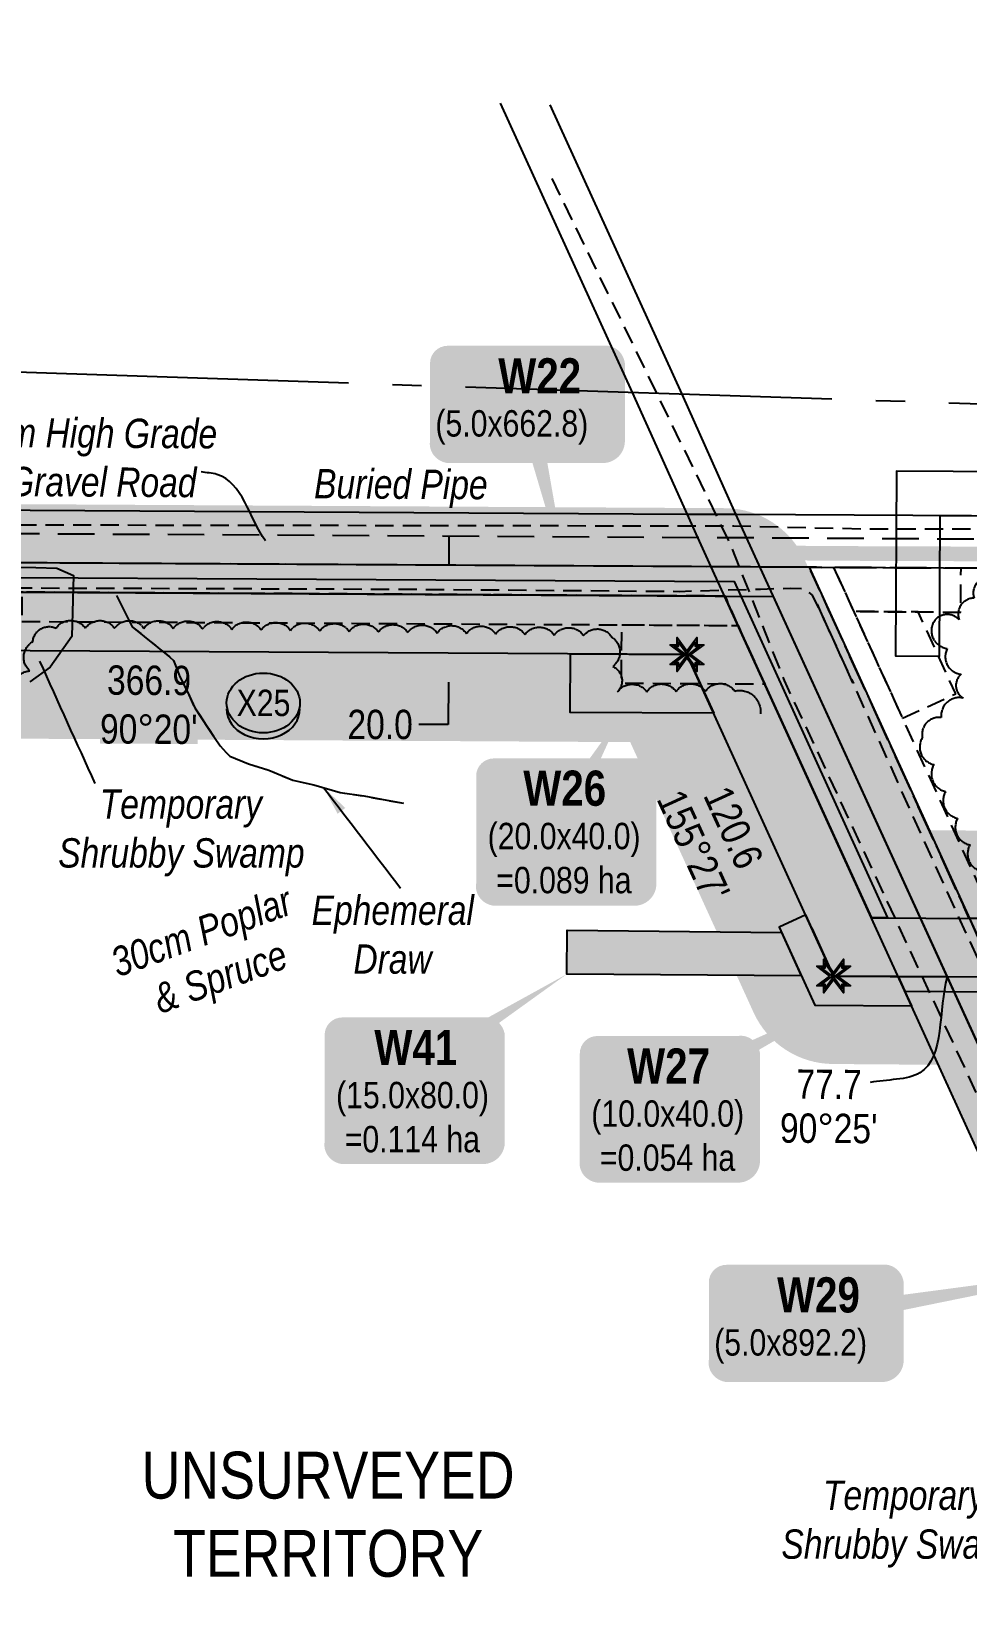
# Model space of a CAD drawing. Extents: x 347027 to 352250, y 6156875 to 6165050.
# Drawn here: x 349910 to 350229, y 6160417 to 6160957 of the extents above; entities that cross this region are included whole.
import ezdxf
from ezdxf.enums import TextEntityAlignment as Align

# ---------------------------------------------------------------- set-up
doc = ezdxf.new("R2010")
doc.units = 0
doc.header["$LTSCALE"] = 5
doc.header["$PDSIZE"] = 20
for name, pattern in [('0', [1, 1, 0]), ('foc-ACCESSROAD', [3.75, 2.5, -1.25]), ('foc-QUARTERLINE', [33, 25, -3, 2, -3]), ('foc-TOPO-ephemeral', [6.25, 3.125, -0.625, 0.625, -0.625, 0.625, -0.625]), ('HIDDEN2', [1.875, 1.25, -0.625]), ('UG_PIPE', [1.875, 1.25, -0.625])]:
    doc.linetypes.add(name, pattern=pattern)
doc.layers.get('Defpoints').update_dxf_attribs({"color": 9})
for name, color, linetype in [('AS-PIPE-UG', 44, 'UG_PIPE'), ('AS-PIPE-UG-T', 44, 'Continuous'), ('AS-ROADS', 254, 'Continuous'), ('C-RW', 13, 'Continuous'), ('F-AR', 190, 'foc-ACCESSROAD'), ('F-RW', 190, 'Continuous'), ('L-BD', 7, 'Continuous'), ('L-MON', 1, 'Continuous'), ('L-QSEC', 8, 'foc-QUARTERLINE'), ('L-UNS-T', 3, 'Continuous'), ('P-BUFFER-H 30m', 51, 'Continuous'), ('P-CROSSINGS', 250, 'Continuous'), ('P-PROPOSED', 10, 'Continuous'), ('P-PROPOSED-H', 21, 'Continuous'), ('P-TEMP-BLOCKS', 250, 'Continuous'), ('P-TEMP-H', 41, 'Continuous'), ('P-TEMP_WORKSPACE', 46, 'Continuous'), ('P-TXT', 4, 'Continuous'), ('P-WORKAREA', 113, 'Continuous'), ('P-WORKAREA-H', 111, 'Continuous'), ('T-BUSH', 110, '0'), ('T-BUSH-T', 110, 'Continuous'), ('T-DRAW', 143, 'foc-TOPO-ephemeral'), ('T-EXISTING TFA', 220, 'HIDDEN2'), ('T-WATER-T', 170, 'Continuous'), ('WETLAND', 143, 'Continuous'), ('WETLAND-T', 146, 'Continuous')]:
    doc.layers.add(name, color=color, linetype=linetype)
doc.layers.add('T-TEXT', color=48, linetype='Continuous', lineweight=18)
doc.styles.add('100L', font='ARIALN.TTF', dxfattribs={"height": 11})
doc.styles.add('80', font='ARIALN.TTF', dxfattribs={"height": 10})
doc.styles.add('80CG', font='ARIALN.TTF', dxfattribs={"height": 10})
doc.styles.add('80L', font='ARIALN.TTF', dxfattribs={"height": 10})
doc.styles.add('BOLD', font='ARIALNB.TTF')
doc.styles.add('Crossing', font='ARIALN.TTF', dxfattribs={"height": 10})
doc.styles.add('foc-LtypeFont', font='ARIALN.TTF', dxfattribs={"height": 7.35})
doc.linetypes.add('foc-TOPO-flowdirection-NOLINE', pattern='A,0,[">",foc-LtypeFont,S=0.3,R=0,X=0,Y=-0.945],-20,[">",foc-LtypeFont,S=0.3,R=0,X=0,Y=-0.945],0', length=20)
doc.dimstyles.new('Compass 5 000', dxfattribs={"dimscale": 5, "dimtxt": 9, "dimasz": 2, "dimexe": 0.2, "dimexo": 0.0625, "dimgap": 0.5, "dimtad": 0, "dimtih": 1, "dimtoh": 1, "dimzin": 0, "dimdsep": 46, "dimtxsty": '80CG', "dimcen": 0.1, "dimse1": 1, "dimse2": 1, "dimclrd": 256, "dimclrt": 256, "dimaunit": 1, "dimadec": 4, "dimazin": 0, "dimtfac": 0.06, "dimtofl": 0, "dimtmove": 0, "dimatfit": 1, "dimfxl": 0.2, "dimtolj": 1, "dimtzin": 0, "dimlwd": -1, "dimarcsym": 0})

# ---------------------------------------------------------------- blocks, each defined once
blk = doc.blocks.new('*U169')
h = blk.add_hatch(color=191)
edge = h.paths.add_edge_path()
edge.add_line((-24, -30.26), (24, -30.26))
edge.add_arc((24, -24.26), 6, 270, 360)
edge.add_line((30, -24.26), (30, 12.5))
edge.add_arc((24, 12.5), 6, 0, 90)
edge.add_line((24, 18.5), (-24, 18.5))
edge.add_arc((-24, 12.5), 6, 90, 180)
edge.add_line((-30, 12.5), (-30, -24.26))
edge.add_arc((-24, -24.26), 6, 180, 270)
at = {"flags": 128}
blk.add_lwpolyline([(19.08, 32.81, 0, 7.5, 0), (0, 0, 0, 0, 0)], format="xyseb", dxfattribs=at)
at = {"color": 250, "flags": 128}
blk.add_lwpolyline([(-24, -30.26, 3, 3, 0), (24, -30.26, 3, 3, 0.414214), (30, -24.26, 3, 3, 0), (30, 12.5, 3, 0, 0.414214), (24, 18.5, 0, 0, 0), (-24, 18.5, 0, 0, 0.414214), (-30, 12.5, 0, 0, 0), (-30, -24.26, 0, 3, 0.414214)], format="xyseb", close=True, dxfattribs=at)
at = {"color": 250}
for tag, p, height, style in [('TEMP_AREA_W1_001', (-9.21, 2.24), 12, 'BOLD'), ('ENTER_TEXT_001', (-30.66, -12.47), 9, '80')]:
    blk.add_attdef(tag, p, '', height=height, dxfattribs=dict(at, style=style))
blk = doc.blocks.new('*D191')
at = {"layer": 'Defpoints', "color": 0, "transparency": 16777216}
for p in [(350075.38, 6160765.06), (350052.6, 6160745.24), (350075.27, 6160745.11)]:
    blk.add_point(p, dxfattribs=at)
at = {"layer": 'P-TXT', "transparency": 16777216}
for p, q in [((350052.77, 6160775.19), (350052.82, 6160785.19)), ((350052.54, 6160735.24), (350052.46, 6160720.8)), ((350052.46, 6160720.8), (350042.46, 6160720.8))]:
    blk.add_line(p, q, dxfattribs=at)
for points in [[(350051.1, 6160775.2), (350054.43, 6160775.18), (350052.71, 6160765.19)], [(350050.87, 6160735.25), (350054.21, 6160735.23), (350052.6, 6160745.24)]]:
    blk.add_solid(points, dxfattribs=at)
at = {"layer": 'P-TXT', "transparency": 16777216, "insert": (350029.25, 6160720.8), "char_height": 10, "attachment_point": 5, "style": '80CG'}
blk.add_mtext('\\A1;20.0', dxfattribs=at)
blk = doc.blocks.new('*U204')
h = blk.add_hatch(color=111)
edge = h.paths.add_edge_path()
edge.add_line((-26.5, -20), (26.5, -20))
edge.add_arc((26.5, -14), 6, 270, 360)
edge.add_line((32.5, -14), (32.5, 12.5))
edge.add_arc((26.5, 12.5), 6, 0, 90)
edge.add_line((26.5, 18.5), (-26.5, 18.5))
edge.add_arc((-26.5, 12.5), 6, 90, 180)
edge.add_line((-32.5, 12.5), (-32.5, -14))
edge.add_arc((-26.5, -14), 6, 180, 270)
at = {"flags": 128}
blk.add_lwpolyline([(107.53, 18.07, 0, 7.5, 0), (0, 0, 0, 0, 0)], format="xyseb", dxfattribs=at)
at = {"color": 250, "flags": 128}
blk.add_lwpolyline([(-26.5, -20, 3, 3, 0), (26.5, -20, 3, 3, 0.414214), (32.5, -14, 3, 3, 0), (32.5, 12.5, 3, 0, 0.414214), (26.5, 18.5, 0, 0, 0), (-26.5, 18.5, 0, 0, 0.414214), (-32.5, 12.5, 0, 0, 0), (-32.5, -14, 0, 3, 0.414214)], format="xyseb", close=True, dxfattribs=at)
at = {"color": 250}
for tag, p, height, style in [('TEMP_AREA_W1_001', (-9.21, 2.24), 12, 'BOLD'), ('ENTER_TEXT_001', (-30.66, -12.47), 9, '80')]:
    blk.add_attdef(tag, p, '', height=height, dxfattribs=dict(at, style=style))
blk = doc.blocks.new('*U209')
h = blk.add_hatch(color=111)
edge = h.paths.add_edge_path()
edge.add_line((-26.5, -20), (26.5, -20))
edge.add_arc((26.5, -14), 6, 270, 360)
edge.add_line((32.5, -14), (32.5, 12.5))
edge.add_arc((26.5, 12.5), 6, 0, 90)
edge.add_line((26.5, 18.5), (-26.5, 18.5))
edge.add_arc((-26.5, 12.5), 6, 90, 180)
edge.add_line((-32.5, 12.5), (-32.5, -14))
edge.add_arc((-26.5, -14), 6, 180, 270)
at = {"color": 250, "flags": 128}
blk.add_lwpolyline([(-26.5, -20, 3, 3, 0), (26.5, -20, 3, 3, 0.414214), (32.5, -14, 3, 3, 0), (32.5, 12.5, 3, 0, 0.414214), (26.5, 18.5, 0, 0, 0), (-26.5, 18.5, 0, 0, 0.414214), (-32.5, 12.5, 0, 0, 0), (-32.5, -14, 0, 3, 0.414214)], format="xyseb", close=True, dxfattribs=at)
at = {"flags": 128}
blk.add_lwpolyline([(14.86, -63.39, 0, 7.5, 0), (0, 0, 0, 0, 0)], format="xyseb", dxfattribs=at)
at = {"color": 250}
for tag, p, height, style in [('TEMP_AREA_W1_001', (-9.21, 2.24), 12, 'BOLD'), ('ENTER_TEXT_001', (-30.66, -12.47), 9, '80')]:
    blk.add_attdef(tag, p, '', height=height, dxfattribs=dict(at, style=style))
blk = doc.blocks.new('*U208')
h = blk.add_hatch(color=191)
edge = h.paths.add_edge_path()
edge.add_line((-24, -30.03), (24, -30.03))
edge.add_arc((24, -24.03), 6, 270, 360)
edge.add_line((30, -24.03), (30, 12.5))
edge.add_arc((24, 12.5), 6, 0, 90)
edge.add_line((24, 18.5), (-24, 18.5))
edge.add_arc((-24, 12.5), 6, 90, 180)
edge.add_line((-30, 12.5), (-30, -24.03))
edge.add_arc((-24, -24.03), 6, 180, 270)
at = {"flags": 128}
blk.add_lwpolyline([(63.79, 32.76, 0, 7.5, 0), (0, 0, 0, 0, 0)], format="xyseb", dxfattribs=at)
at = {"color": 250, "flags": 128}
blk.add_lwpolyline([(-24, -30.03, 3, 3, 0), (24, -30.03, 3, 3, 0.414214), (30, -24.03, 3, 3, 0), (30, 12.5, 3, 0, 0.414214), (24, 18.5, 0, 0, 0), (-24, 18.5, 0, 0, 0.414214), (-30, 12.5, 0, 0, 0), (-30, -24.03, 0, 3, 0.414214)], format="xyseb", close=True, dxfattribs=at)
at = {"color": 250}
for tag, p, height, style in [('TEMP_AREA_W1_001', (-9.21, 2.24), 12, 'BOLD'), ('ENTER_TEXT_001', (-30.66, -12.47), 9, '80')]:
    blk.add_attdef(tag, p, '', height=height, dxfattribs=dict(at, style=style))
blk = doc.blocks.new('TEMP')
h = blk.add_hatch(color=255)
h.dxf.hatch_style = 1
h.paths.add_polyline_path([(-1.15, -0.67), (-0.67, -0.67), (-0.67, -1.15), (0, -0.25), (0.67, -1.15), (0.67, -0.67), (1.15, -0.67), (0.25, 0), (1.15, 0.67), (0.67, 0.67), (0.67, 1.15), (0, 0.25), (-0.67, 1.15), (-0.67, 0.67), (-1.15, 0.67), (-0.25, 0)])
h = blk.add_hatch(color=1)
h.dxf.hatch_style = 1
h.paths.add_polyline_path([(-0.06, 0), (0.57, -0.85), (0.57, -0.36), (0, 0.06), (-0.85, -0.57), (-0.36, -0.57), (0.06, 0), (-0.57, 0.85), (-0.57, 0.36), (0, -0.06), (0.85, 0.57), (0.36, 0.57)])
at = {"color": 1}
for p, q in [((-0.08, 0), (0.08, 0)), ((0, 0.08), (0, -0.08))]:
    blk.add_line(p, q, dxfattribs=at)
at = {"color": 255, "flags": 128}
blk.add_lwpolyline([(-0.25, 0), (-1.15, 0.67), (-0.67, 0.67), (-0.67, 1.15), (0, 0.25), (0.67, 1.15), (0.67, 0.67), (1.15, 0.67), (0.25, 0), (1.15, -0.67), (0.67, -0.67), (0.67, -1.15), (0, -0.25), (-0.67, -1.15), (-0.67, -0.67), (-1.15, -0.67)], close=True, dxfattribs=at)
at = {"color": 1, "flags": 128}
blk.add_lwpolyline([(-0.08, 0), (-0.85, 0.57), (-0.57, 0.57), (-0.57, 0.85), (0, 0.08), (0.57, 0.85), (0.57, 0.57), (0.85, 0.57), (0.08, 0), (0.85, -0.57), (0.57, -0.57), (0.57, -0.85), (0, -0.08), (-0.57, -0.85), (-0.57, -0.57), (-0.85, -0.57)], close=True, dxfattribs=at)
blk = doc.blocks.new('xing2')
h = blk.add_hatch(color=50)
h.dxf.hatch_style = 1
edge = h.paths.add_edge_path()
edge.add_ellipse((0, 0), major_axis=(-12.5, 0), ratio=0.816297, start_angle=0, end_angle=360)
h = blk.add_hatch(color=250)
h.dxf.hatch_style = 1
edge = h.paths.add_edge_path()
edge.add_ellipse((0, -2.05), major_axis=(-12.5, 0), ratio=0.816297, start_angle=0, end_angle=180)
edge.add_line((12.5, -2.05), (12.5, 0))
edge.add_ellipse((0, 0), major_axis=(-12.5, 0), ratio=0.816297, start_angle=0, end_angle=180, ccw=False)
edge.add_line((-12.5, 0), (-12.5, -2.05))
at = {"color": 250}
blk.add_ellipse((0, 0), major_axis=(-12.5, 0), ratio=0.816297, dxfattribs=at)
blk.add_ellipse((0, -2.05), major_axis=(-12.5, 0), ratio=0.816297, start_param=0, end_param=3.141593, dxfattribs=at)
at = {"color": 250, "style": 'Crossing'}
blk.add_attdef('CROSSING', text='', height=9, dxfattribs=at).set_placement((0.09, 0.02), align=Align.MIDDLE_CENTER)
at = {"color": 250, "style": 'Crossing', "flags": 1}
for tag, p in [('OWNER', (0.09, -12.49)), ('DESCRIPTION', (0.09, -25.77)), ('LOCATION', (0.09, -39.3)), ('DWG_REF', (0.09, -52.84))]:
    blk.add_attdef(tag, text='', height=9, dxfattribs=at).set_placement(p, align=Align.MIDDLE_CENTER)
blk = doc.blocks.new('*U245')
h = blk.add_hatch(color=191)
edge = h.paths.add_edge_path()
edge.add_line((-24, -30.03), (24, -30.03))
edge.add_arc((24, -24.03), 6, 270, 360)
edge.add_line((30, -24.03), (30, 12.5))
edge.add_arc((24, 12.5), 6, 0, 90)
edge.add_line((24, 18.5), (-24, 18.5))
edge.add_arc((-24, 12.5), 6, 90, 180)
edge.add_line((-30, 12.5), (-30, -24.03))
edge.add_arc((-24, -24.03), 6, 180, 270)
at = {"flags": 128}
blk.add_lwpolyline([(52.67, 33.29, 0, 7.5, 0), (0, 0, 0, 0, 0)], format="xyseb", dxfattribs=at)
at = {"color": 250, "flags": 128}
blk.add_lwpolyline([(-24, -30.03, 3, 3, 0), (24, -30.03, 3, 3, 0.414214), (30, -24.03, 3, 3, 0), (30, 12.5, 3, 0, 0.414214), (24, 18.5, 0, 0, 0), (-24, 18.5, 0, 0, 0.414214), (-30, 12.5, 0, 0, 0), (-30, -24.03, 0, 3, 0.414214)], format="xyseb", close=True, dxfattribs=at)
at = {"color": 250}
for tag, p, height, style in [('TEMP_AREA_W1_001', (-9.21, 2.24), 12, 'BOLD'), ('ENTER_TEXT_001', (-30.66, -12.47), 9, '80')]:
    blk.add_attdef(tag, p, '', height=height, dxfattribs=dict(at, style=style))

msp = doc.modelspace()

# ---------------------------------------------------------------- hatches: boundary and pattern name
at = {"layer": 'P-BUFFER-H 30m'}
h = msp.add_hatch(color=256, dxfattribs=at)
h.dxf.hatch_style = 1
edge = h.paths.add_edge_path()
edge.add_line((350561.679, 6159856.31), (350365.971, 6160285.611))
edge.add_line((350365.971, 6160285.611), (350220.064, 6160604.78))
edge.add_line((350220.064, 6160604.78), (350183.732, 6160605.048))
edge.add_arc((350183.953, 6160635.039), 29.992, 204.53263, 269.57728, ccw=False)
edge.add_line((350156.668, 6160622.586), (350114.564, 6160714.837))
edge.add_line((350114.564, 6160714.837), (349783.39, 6160716.713))
edge.add_arc((349766.947, 6160741.796), 29.992, 269.67404, 303.24652, ccw=False)
edge.add_line((349766.776, 6160711.805), (349618.728, 6160712.647))
edge.add_arc((349618.898, 6160742.639), 29.992, 216.84616, 269.67404, ccw=False)
edge.add_line((349594.897, 6160724.653), (349508.141, 6160840.428))
edge.add_line((349508.141, 6160840.428), (349357.079, 6160871.781))
edge.add_arc((349363.174, 6160901.148), 29.992, 207.25605, 258.27461, ccw=False)
edge.add_line((349336.512, 6160887.412), (348991.208, 6161557.689))
edge.add_arc((349017.87, 6161571.424), 29.992, 178.72983, 207.25605, ccw=False)
edge.add_line((348987.885, 6161572.089), (348997.625, 6162011.367))
edge.add_line((348997.625, 6162011.367), (348940.987, 6162170.886))
edge.add_arc((348969.25, 6162180.921), 29.992, 164.58089, 199.54752, ccw=False)
edge.add_line((348940.338, 6162188.895), (348956.07, 6162245.937))
edge.add_line((348956.07, 6162245.937), (348974.144, 6162772.889))
edge.add_arc((349004.119, 6162771.861), 29.992, 166.39178, 178.03557, ccw=False)
edge.add_line((348974.968, 6162778.918), (348986.248, 6162825.512))
edge.add_line((348986.248, 6162825.512), (348996.803, 6163215.55))
edge.add_arc((349026.784, 6163214.739), 29.992, 160.53883, 178.44987, ccw=False)
edge.add_line((348998.505, 6163224.731), (349019.062, 6163282.907))
edge.add_line((349019.062, 6163282.907), (349024.619, 6163391.279))
edge.add_line((349024.619, 6163391.279), (349029.381, 6163608.615))
edge.add_arc((349059.366, 6163607.958), 29.992, 178.04193, 178.74483, ccw=False)
edge.add_line((349029.392, 6163608.983), (349039.815, 6163913.859))
edge.add_line((349039.815, 6163913.859), (349023.271, 6163975.867))
edge.add_arc((349052.25, 6163983.598), 29.992, 178.00118, 194.93846, ccw=False)
edge.add_line((349022.276, 6163984.644), (349041.614, 6164538.74))
edge.add_arc((349071.588, 6164537.694), 29.992, 88.00118, 178.00118, ccw=False)
edge.add_line((349072.634, 6164567.668), (349092.616, 6164566.97))
edge.add_arc((349091.57, 6164536.996), 29.992, -1.99676, 88.00118, ccw=False)
edge.add_line((349121.544, 6164535.951), (349102.465, 6163988.719))
edge.add_line((349102.465, 6163988.719), (349118.972, 6163926.759))
edge.add_arc((349089.991, 6163919.038), 29.992, -1.95528, 14.91783, ccw=False)
edge.add_line((349119.966, 6163918.014), (349109.338, 6163606.697))
edge.add_line((349109.338, 6163606.697), (349104.563, 6163388.794))
edge.add_arc((349074.578, 6163389.451), 29.992, 357.06446, 358.74483, ccw=False)
edge.add_line((349104.531, 6163387.915), (349098.564, 6163271.561))
edge.add_arc((349068.612, 6163273.097), 29.992, 340.53887, 357.06446, ccw=False)
edge.add_line((349096.89, 6163263.105), (349076.539, 6163205.512))
edge.add_line((349076.539, 6163205.512), (349066.055, 6162818.071))
edge.add_arc((349036.074, 6162818.883), 29.992, 346.39619, 358.44987, ccw=False)
edge.add_line((349065.224, 6162811.828), (349053.905, 6162765.055))
edge.add_line((349053.905, 6162765.055), (349035.804, 6162237.302))
edge.add_arc((349005.829, 6162238.33), 29.992, 344.58089, 358.03557, ccw=False)
edge.add_line((349034.742, 6162230.356), (349021.628, 6162182.809))
edge.add_line((349021.628, 6162182.809), (349076.07, 6162029.474))
edge.add_arc((349047.807, 6162019.439), 29.992, -1.27017, 19.54752, ccw=False)
edge.add_line((349077.791, 6162018.775), (349068.13, 6161583.021))
edge.add_line((349068.13, 6161583.021), (349396.688, 6160945.244))
edge.add_line((349396.688, 6160945.244), (349542.899, 6160914.898))
edge.add_arc((349536.804, 6160885.531), 29.992, 36.84697, 78.27461, ccw=False)
edge.add_line((349560.805, 6160903.517), (349644.01, 6160792.484))
edge.add_line((349644.01, 6160792.484), (349731.34, 6160791.99))
edge.add_arc((349747.777, 6160766.903), 29.992, 89.67556, 123.23317, ccw=False)
edge.add_line((349747.947, 6160796.894), (350146.943, 6160794.635))
edge.add_arc((350146.773, 6160764.643), 29.992, 24.53468, 89.67556, ccw=False)
edge.add_line((350174.057, 6160777.097), (350216.192, 6160684.79))
edge.add_line((350216.192, 6160684.79), (350252.67, 6160684.52))
edge.add_arc((350252.448, 6160654.529), 29.992, 24.54495, 89.57728, ccw=False)
edge.add_line((350279.73, 6160666.988), (350438.731, 6160318.817))
edge.add_line((350438.731, 6160318.817), (350631.522, 6159895.841))
edge.add_line((350631.522, 6159895.841), (350638.648, 6159888.334))
edge.add_arc((350616.895, 6159867.686), 29.992, 24.5325, 43.50837, ccw=False)
edge.add_line((350644.18, 6159880.139), (350902.004, 6159315.244))
edge.add_line((350902.004, 6159315.244), (351126.157, 6158824.124))
edge.add_line((351126.157, 6158824.124), (351234.707, 6158605.614))
edge.add_arc((351207.847, 6158592.27), 29.992, 26.12968, 26.41697, ccw=False)
edge.add_line((351234.774, 6158605.479), (351316.752, 6158438.36))
edge.add_arc((351289.825, 6158425.151), 29.992, 18.81193, 26.12968, ccw=False)
edge.add_line((351318.215, 6158434.822), (351333.914, 6158388.739))
edge.add_arc((351305.524, 6158379.068), 29.992, -91.88401, 18.81193, ccw=False)
edge.add_line((351304.538, 6158349.092), (351283.175, 6158349.794))
edge.add_arc((351284.161, 6158379.77), 29.992, 198.81152, 268.11599, ccw=False)
edge.add_line((351255.771, 6158370.099), (351244.739, 6158402.484))
edge.add_line((351244.739, 6158402.484), (351188.214, 6158484.513))
edge.add_arc((351212.911, 6158501.531), 29.992, 204.53982, 214.57005, ccw=False)
edge.add_line((351185.628, 6158489.075), (351171.897, 6158519.148))
edge.add_arc((351199.18, 6158531.605), 29.992, 183.01043, 204.53982, ccw=False)
edge.add_line((351169.229, 6158530.03), (351167.605, 6158560.922))
edge.add_line((351167.605, 6158560.922), (351054.161, 6158789.274))
edge.add_arc((351081.021, 6158802.618), 29.992, 204.5325, 206.41791, ccw=False)
edge.add_line((351053.737, 6158790.165), (350829.242, 6159282.034))
edge.add_line((350829.242, 6159282.034), (350574.884, 6159839.335))
edge.add_line((350574.884, 6159839.335), (350567.748, 6159846.855))
edge.add_arc((350589.506, 6159867.498), 29.992, 201.9032, 223.4937, ccw=False)
at = {"layer": 'P-PROPOSED-H'}
h = msp.add_hatch(color=256, dxfattribs=at)
h.dxf.hatch_style = 1
h.paths.add_polyline_path([(349071.588, 6164537.694), (349091.57, 6164536.996), (349072.336, 6163985.307), (349089.991, 6163919.038), (349079.357, 6163607.538), (349074.578, 6163389.451), (349068.612, 6163273.097), (349046.686, 6163211.048), (349036.074, 6162818.883), (349024.036, 6162769.138), (349005.829, 6162238.33), (348990.204, 6162181.676), (349047.807, 6162019.439), (349037.976, 6161576.064), (349376.58, 6160918.786), (349536.804, 6160885.531), (349628.943, 6160762.577), (349747.609, 6160761.905), (349747.777, 6160766.903), (350146.773, 6160764.643), (350196.848, 6160654.939), (350252.448, 6160654.529), (350411.449, 6160306.358), (350606.313, 6159878.834), (350616.895, 6159867.686), (350874.72, 6159302.791), (351099.077, 6158811.223), (351207.847, 6158592.27), (351289.825, 6158425.151), (351305.524, 6158379.068), (351284.161, 6158379.77), (351271.791, 6158416.084), (351212.911, 6158501.531), (351199.18, 6158531.605), (351197.229, 6158568.702), (351081.021, 6158802.618), (350856.526, 6159294.487), (350600.089, 6159856.344), (350589.506, 6159867.498), (350393.255, 6160298.066), (350239.396, 6160634.63), (350183.953, 6160635.039), (350133.893, 6160744.72), (349767.107, 6160746.798), (349766.947, 6160741.796), (349618.898, 6160742.639), (349525.341, 6160867.49), (349363.174, 6160901.148), (349017.87, 6161571.424), (349027.731, 6162016.21), (348969.25, 6162180.921), (348985.923, 6162241.373), (349004.119, 6162771.861), (349016.143, 6162821.534), (349026.784, 6163214.739), (349048.792, 6163277.021), (349054.595, 6163390.182), (349059.366, 6163607.958), (349069.942, 6163917.287), (349052.25, 6163983.598), (349071.588, 6164537.694), (349091.57, 6164536.996)])
at = {"layer": 'P-TEMP-H'}
h = msp.add_hatch(color=256, dxfattribs=at)
h.dxf.hatch_style = 1
h.paths.add_polyline_path([(350155.898, 6160744.652), (349911.93, 6160746.033), (349911.93, 6160746.011), (350133.893, 6160744.72)])
h = msp.add_hatch(color=256, dxfattribs=at)
h.dxf.hatch_style = 1
h.paths.add_polyline_path([(350094.206, 6160744.947), (350133.893, 6160744.72), (350143.043, 6160724.675), (350094.092, 6160724.952)])
h = msp.add_hatch(color=256, dxfattribs=at)
h.dxf.hatch_style = 1
h.paths.add_polyline_path([(350206.006, 6160634.876), (350183.953, 6160635.039), (350174.43, 6160655.903), (350165.335, 6160651.752), (350177.505, 6160625.089), (350210.585, 6160624.845)])
h = msp.add_hatch(color=256, dxfattribs=at)
h.dxf.hatch_style = 1
h.paths.add_polyline_path([(350172.926, 6160635.12), (350092.949, 6160635.711), (350093.06, 6160650.706), (350166.177, 6160649.908)])
at = {"layer": 'P-WORKAREA-H'}
h = msp.add_hatch(color=256, dxfattribs=at)
h.dxf.hatch_style = 1
h.paths.add_polyline_path([(349623.93, 6160777.602), (349631.454, 6160767.561), (349742.777, 6160766.931), (349742.945, 6160771.929), (350149.995, 6160769.624), (350202.362, 6160654.899), (350196.848, 6160654.939), (350146.773, 6160764.643), (349747.777, 6160766.903), (349747.609, 6160761.905), (349628.943, 6160762.577), (349617.657, 6160777.637)])
h = msp.add_hatch(color=256, dxfattribs=at)
h.dxf.hatch_style = 1
h.paths.add_polyline_path([(350208.296, 6160629.861), (350236.182, 6160629.631), (350585.305, 6159864.663), (350590.851, 6159858.818), (350591.826, 6159858.767), (350600.089, 6159856.344), (350589.506, 6159867.498), (350239.396, 6160634.63), (350206.006, 6160634.876)])

# ---------------------------------------------------------------- linework, layer by layer
at = {"layer": 'AS-PIPE-UG', "flags": 128}
for points in [[(350606.233, 6159822.139), (350581.856, 6159876.103), (350566.294, 6159911.063), (350525.485, 6160000.319), (350489.242, 6160081.675), (350451.621, 6160162.819), (350393.162, 6160290.907), (350342.291, 6160403.923), (350307.912, 6160478.514), (350271.854, 6160556.687), (350225.734, 6160657.228), (350183.694, 6160750.235), (350178.989, 6160760.653), (350176.652, 6160765.131), (350174.165, 6160767.084), (350169.149, 6160767.253), (350159.026, 6160766.921), (350131.252, 6160766.156), (350038.434, 6160766.884), (349962.199, 6160767.153), (349911.572, 6160767.319), (349821.111, 6160768.301), (349768.205, 6160768.17), (349704.173, 6160766.324), (349645.277, 6160766.557), (349615.536, 6160766.894), (349602.678, 6160766.995), (349595.354, 6160767.123), (349591.057, 6160767.235), (349585.535, 6160768.048), (349582.122, 6160772.777), (349574.905, 6160783.175), (349560.098, 6160802.908), (349541.923, 6160826.232), (349527.078, 6160845.883), (349522.007, 6160852.699), (349517.984, 6160857.478), (349509.628, 6160859.383), (349501.753, 6160861.328), (349458.035, 6160870.269), (349397.689, 6160882.358), (349372.382, 6160887.911), (349363.03, 6160889.734), (349359.052, 6160890.461), (349355.841, 6160893.738), (349350.972, 6160902.952), (349326.169, 6160951.045), (349297.167, 6161008.625), (349263.323, 6161077.612), (349237.273, 6161132.678), (349206.647, 6161191.52), (349124.944, 6161351.368), (349033.772, 6161527.891), (349019.97, 6161555.459), (349012.16, 6161570.787), (349010.934, 6161579.501), (349012.873, 6161640.399), (349016.169, 6161754.347), (349018.203, 6161852.355), (349019.66, 6161927.098), (349021.134, 6162005.991), (349020.773, 6162015.835), (349016.857, 6162029.396), (348976.215, 6162143.455), (348970.748, 6162158.469), (348968.334, 6162166.274), (348964.911, 6162175.797), (348964.201, 6162182.671), (348966.936, 6162196.511), (348979.042, 6162236.427), (348979.873, 6162248.389), (348980.402, 6162266.585), (348981.091, 6162296.204), (348982.412, 6162332.921), (348996.658, 6162748.658), (348994.563, 6162773.577), (348996.214, 6162780.969), (348998.701, 6162789.867), (349000.157, 6162796.317), (349009.301, 6162832.048), (349010.858, 6162838.707), (349012.97, 6162849.73), (349016.052, 6162901.998), (349018.784, 6163063.771), (349022.035, 6163145.951), (349025.679, 6163219.387), (349026.925, 6163230.185), (349029.068, 6163235.561), (349033.709, 6163247.646), (349038.683, 6163261.26), (349043.091, 6163274.224), (349044.189, 6163284.381), (349045.101, 6163310.608), (349048.614, 6163392.995), (349052.321, 6163534.578), (349055.417, 6163647.465), (349059.034, 6163750.988), (349061.617, 6163816.331), (349060.481, 6163826.642), (349058.231, 6163843.244), (349056.507, 6163864.63), (349059.206, 6163928.427), (349055.245, 6163953.174), (349047.717, 6163973.031), (349047.366, 6163984.451), (349047.801, 6164003.503), (349048.981, 6164029.197), (349049.861, 6164060.916), (349053.619, 6164118.51), (349056.581, 6164219.829), (349059.451, 6164307.086), (349063.279, 6164397.644), (349064.376, 6164460.371), (349063.394, 6164486.11)], [(350087.781, 6160907.06), (350148.632, 6160782.437), (350167.089, 6160735.805), (350259.372, 6160537.734), (350318.794, 6160404.908), (350371.062, 6160289.011), (350432.423, 6160152.889), (350498.822, 6160011.45), (350561.886, 6159869.689), (350588.768, 6159811.79), (351156.225, 6158586.57), (351162.181, 6158572.518)], [(349765.134, 6160791.651), (349770.615, 6160791.38), (349839.085, 6160789.061), (350149.882, 6160788.589), (350194.713, 6160787.607), (350312.736, 6160787.494)], [(350178.387, 6160761.85), (350181.477, 6160754.751), (350186.109, 6160744.815), (350190.685, 6160734.884)]]:
    msp.add_lwpolyline(points, dxfattribs=at)
at = {"layer": 'AS-ROADS', "const_width": 4.999, "flags": 128}
msp.add_lwpolyline([(349737.514, 6160782.763), (349838.449, 6160781.356), (349962.933, 6160780.628), (350193.908, 6160779.168), (350397.305, 6160778.459)], dxfattribs=at)
at = {"layer": 'C-RW', "flags": 128}
for points in [[(349017.272, 6163232.832), (349006.825, 6162846.78), (348989.183, 6162773.904), (348970.996, 6162243.655), (348953.538, 6162180.355), (349012.678, 6162013.788), (349002.792, 6161567.945), (349353.12, 6160887.919), (349516.744, 6160853.958), (349585.092, 6160762.825), (349747.609, 6160761.905), (349747.777, 6160766.903), (350163.319, 6160764.55), (350379.614, 6160291.836), (350576.901, 6159858.996)], [(350589.506, 6159867.498), (350393.255, 6160298.066), (350175.686, 6160774.477), (349592.622, 6160777.779), (349525.341, 6160867.49), (349363.174, 6160901.148), (349017.87, 6161571.424), (349027.731, 6162016.21), (348969.25, 6162180.921), (348985.923, 6162241.373), (349004.119, 6162771.861), (349016.143, 6162821.534), (349026.784, 6163214.739)]]:
    msp.add_lwpolyline(points, dxfattribs=at)
at = {"layer": 'F-AR', "flags": 128}
for points in [[(350703.831, 6160781.475), (350731.828, 6160648.166), (350736.05, 6160628.059), (350737.725, 6160620.084), (350800.879, 6160618.355), (350812.171, 6160618.045), (350820.775, 6160617.81), (350832.905, 6160617.478), (350836.16, 6160617.389), (350827.844, 6160613.494), (350817.148, 6160608.462), (350816.032, 6160607.938), (350781.749, 6160608.877), (350729.563, 6160610.306), (350697.761, 6160761.738), (350685.709, 6160771.579), (350542.745, 6160772.392), (350512.567, 6160772.563), (350159.16, 6160774.57), (350142.502, 6160774.665), (349778.184, 6160776.728), (349748.113, 6160776.898), (349744.162, 6160776.921), (349744.498, 6160786.917), (349748.449, 6160786.894), (349778.509, 6160786.723), (350137.928, 6160784.688), (350142.56, 6160784.662), (350154.581, 6160784.594), (350159.217, 6160784.568), (350512.906, 6160782.558), (350543.084, 6160782.387), (350703.831, 6160781.475)], [(350350.772, 6160653.804), (350230.256, 6160654.693), (350175.686, 6160774.477), (350269.042, 6160773.995), (350305.776, 6160752.465)]]:
    msp.add_lwpolyline(points, close=True, dxfattribs=at)
at = {"layer": 'F-RW', "flags": 128}
for points in [[(350566.53, 6159845.046), (350142.198, 6160774.667), (350137.623, 6160784.688), (350115.357, 6160834.134), (350070.343, 6160932.763)], [(350087.144, 6160932.207), (350132.201, 6160833.577), (350150.48, 6160792.646), (350488.18, 6160053.646), (350583.414, 6159844.18)], [(349778.768, 6160794.716), (350134.3, 6160792.636), (350150.951, 6160792.539), (350431.258, 6160791.025), (350513.177, 6160790.561), (350543.356, 6160790.39), (350710.355, 6160789.443)], [(350729.563, 6160610.306), (350697.761, 6160761.738), (350695.706, 6160771.522), (350685.709, 6160771.579), (350542.745, 6160772.392), (350512.567, 6160772.563), (350159.16, 6160774.57), (350142.502, 6160774.665), (349778.184, 6160776.728)]]:
    msp.add_lwpolyline(points, dxfattribs=at)
at = {"layer": 'F-RW', "lineweight": -3, "flags": 128}
msp.add_lwpolyline([(350924.696, 6160907.159), (350791.139, 6160811.353), (350709.241, 6160804.331), (350205.392, 6160807.247), (350205.027, 6160744.257), (350220.023, 6160744.17), (350220.301, 6160792.165), (350710.355, 6160789.443), (350796.529, 6160796.764), (350949.267, 6160906.33)], dxfattribs=at)
at = {"layer": 'L-QSEC'}
msp.add_line((348904.034, 6160874.23), (350514.213, 6160820.957), dxfattribs=at)
at = {"layer": 'P-PROPOSED', "flags": 128}
for points in [[(350589.506, 6159867.498), (350393.255, 6160298.066), (350239.396, 6160634.63), (350183.953, 6160635.039), (350133.893, 6160744.72), (349767.107, 6160746.798), (349766.947, 6160741.796), (349618.898, 6160742.639), (349525.341, 6160867.49), (349363.174, 6160901.148), (349017.87, 6161571.424), (349027.731, 6162016.21), (348969.25, 6162180.921), (348985.923, 6162241.373), (349004.119, 6162771.861), (349016.143, 6162821.534), (349026.784, 6163214.739)], [(349046.686, 6163211.048), (349036.074, 6162818.883), (349024.036, 6162769.138), (349005.829, 6162238.33), (348990.204, 6162181.676), (349047.807, 6162019.439), (349037.976, 6161576.064), (349376.58, 6160918.786), (349536.804, 6160885.531), (349628.943, 6160762.577), (349747.609, 6160761.905), (349747.777, 6160766.903), (350146.773, 6160764.643), (350196.848, 6160654.939), (350252.448, 6160654.529), (350411.449, 6160306.358), (350606.313, 6159878.834)]]:
    msp.add_lwpolyline(points, dxfattribs=at)
at = {"layer": 'P-TEMP-H', "flags": 128}
msp.add_lwpolyline([(350176.506, 6160651.355), (350183.953, 6160635.039), (350222.632, 6160634.754)], dxfattribs=at)
at = {"layer": 'P-TEMP_WORKSPACE', "flags": 128}
for points in [[(350094.206, 6160744.947), (350133.893, 6160744.72), (350143.043, 6160724.675), (350094.092, 6160724.952)], [(350172.926, 6160635.12), (350092.949, 6160635.711), (350093.06, 6160650.706), (350166.177, 6160649.908)]]:
    msp.add_lwpolyline(points, close=True, dxfattribs=at)
msp.add_lwpolyline([(350206.006, 6160634.876), (350183.953, 6160635.039), (350174.43, 6160655.903), (350165.335, 6160651.752), (350177.505, 6160625.089), (350210.585, 6160624.845), (350206.006, 6160634.876)], dxfattribs=at)
at = {"layer": 'P-WORKAREA', "flags": 128}
for points in [[(349623.93, 6160777.602), (349631.454, 6160767.561), (349742.777, 6160766.931), (349742.945, 6160771.929), (350149.995, 6160769.624), (350202.362, 6160654.899), (350196.848, 6160654.939), (350146.773, 6160764.643), (349747.777, 6160766.903), (349747.609, 6160761.905), (349628.943, 6160762.577), (349617.657, 6160777.637)], [(350208.296, 6160629.861), (350236.182, 6160629.631), (350585.305, 6159864.663), (350590.851, 6159858.818), (350591.826, 6159858.767), (350600.089, 6159856.344), (350589.506, 6159867.498), (350239.396, 6160634.63), (350206.006, 6160634.876)]]:
    msp.add_lwpolyline(points, close=True, dxfattribs=at)
at = {"layer": 'T-BUSH', "flags": 128}
for points in [[(350257.157, 6160772.292, 0.5205671), (350247.175, 6160771.677, 0.5205671), (350237.194, 6160771.062, 0.5205671), (350231.852, 6160763.948, 0.5205671), (350226.769, 6160756.541, 0.5205671), (350217.978, 6160755.587, 0.5205671), (350222.705, 6160746.774, 0.5205671), (350227.432, 6160737.962, 0.5205671), (350228.166, 6160729.858, 0.5205671), (350220.696, 6160723.21, 0.5205671), (350214.241, 6160716.337, 0.5205671), (350218.205, 6160707.156, 0.5205671), (350222.17, 6160697.975, 0.5205671), (350226.271, 6160688.856, 0.5205671), (350230.49, 6160679.79, 0.5205671), (350234.709, 6160670.723, 0.5205671), (350238.928, 6160661.657, 0.5205671), (350243.147, 6160652.591, 0.5205671), (350247.366, 6160643.524, 0.5205671), (350251.585, 6160634.458, 0.5205671), (350255.805, 6160625.391, 0.5205671), (350260.024, 6160616.325, 0.5205671), (350264.243, 6160607.259, 0.5205671), (350268.462, 6160598.192, 0.5205671), (350272.681, 6160589.126, 0.5205671), (350276.9, 6160580.059, 0.5205671), (350281.119, 6160570.993, 0.5205671), (350289.273, 6160572.098, 0.5205671), (350298.495, 6160575.966, 0.5205671), (350304.553, 6160570.655, 0.5205671), (350309.432, 6160561.926, 0.5205671), (350314.312, 6160553.198, 0.5205671), (350319.192, 6160544.469, 0.5205671), (350324.071, 6160535.74, 0.5205671), (350328.951, 6160527.012, 0.5205671), (350329.798, 6160519.289, 0.5205671), (350321.391, 6160513.874, 0.5205671), (350312.984, 6160508.459, 0.5205671), (350311.44, 6160501.002, 0.5205671), (350315.518, 6160491.871, 0.5205671), (350319.597, 6160482.74, 0.5205671), (350323.675, 6160473.61, 0.5205671), (350327.947, 6160464.569, 0.5205671), (350332.261, 6160455.547, 0.5205671), (350336.576, 6160446.526, 0.5205671), (350340.89, 6160437.504, 0.5205671), (350345.204, 6160428.483, 0.5205671), (350349.518, 6160419.461, 0.5205671), (350353.833, 6160410.44, 0.5205671), (350358.085, 6160401.39, 0.5205671), (350362.032, 6160392.202, 0.5205671), (350365.978, 6160383.014, 0.5205671), (350369.925, 6160373.825, 0.5205671), (350373.871, 6160364.637, 0.5205671), (350377.818, 6160355.449, 0.5205671), (350381.764, 6160346.261, 0.5205671), (350385.865, 6160337.141, 0.5205671), (350390.056, 6160328.062, 0.5205671), (350394.248, 6160318.983, 0.5205671), (350398.439, 6160309.903, 0.5205671), (350402.631, 6160300.824, 0.5205671), (350406.822, 6160291.745, 0.5205671), (350411.013, 6160282.666, 0.5205671), (350415.205, 6160273.586, 0.5205671), (350419.396, 6160264.507, 0.5205671), (350423.682, 6160255.473, 0.5205671), (350427.999, 6160246.452, 0.5205671), (350432.315, 6160237.432, 0.5205671), (350436.632, 6160228.411, 0.5205671), (350440.949, 6160219.391, 0.5205671), (350445.265, 6160210.371, 0.5205671), (350449.582, 6160201.35, 0.5205671), (350453.899, 6160192.33, 0.5205671), (350458.215, 6160183.31, 0.5205671), (350462.532, 6160174.289, 0.5205671), (350466.848, 6160165.269, 0.5205671), (350471.165, 6160156.249, 0.5205671), (350475.828, 6160147.984, 0.5205671), (350485.48, 6160150.601, 0.5205671), (350494.749, 6160152.242, 0.5205671), (350500.048, 6160143.761, 0.5205671), (350505.347, 6160135.28, 0.5205671), (350510.646, 6160126.8, 0.5205671), (350515.945, 6160118.319, 0.5205671), (350520.91, 6160109.725, 0.5205671), (350521.901, 6160099.774, 0.5205671), (350522.406, 6160089.91, 0.5205671), (350518.022, 6160080.922, 0.5205671), (350519.137, 6160071.819, 0.5205671), (350523.141, 6160062.656, 0.5205671), (350527.145, 6160053.492, 0.5205671), (350531.149, 6160044.329, 0.5205671), (350535.154, 6160035.166, 0.5205671), (350539.158, 6160026.003, 0.5205671), (350541.389, 6160017.099, 0.5205671), (350538.176, 6160008.934, 0.5205671), (350541.846, 6159999.632, 0.5205671), (350545.517, 6159990.33, 0.5205671), (350549.187, 6159981.028, 0.5205671), (350552.857, 6159971.726, 0.5205671), (350556.893, 6159962.58, 0.5205671), (350561.09, 6159953.504, 0.5205671), (350565.287, 6159944.427, 0.5205671), (350569.484, 6159935.351, 0.5205671), (350573.682, 6159926.274, 0.5205671), (350577.879, 6159917.198, 0.5205671), (350582.076, 6159908.121, 0.5205671), (350586.273, 6159899.044, 0.5205671), (350590.47, 6159889.968, 0.5205671), (350596.551, 6159885.504, 0.5205671), (350605.901, 6159889.05, 0.5205671), (350613.563, 6159887.587, 0.5205671), (350618.86, 6159879.105, 0.5205671), (350624.157, 6159870.624, 0.5205671), (350629.454, 6159862.142, 0.5205671), (350634.751, 6159853.66, 0.5205671), (350642.591, 6159848.44, 0.5205671), (350652.109, 6159845.374, 0.5205671), (350662.058, 6159844.449, 0.5205671), (350672.022, 6159843.601, 0.5205671), (350681.986, 6159842.753, 0.5205671), (350691.95, 6159841.906, 0.5205671), (350698.041, 6159841.387, 0.5205671)], [(349740.559, 6160629.775, -0.5205671), (349741.149, 6160639.758, -0.5205671), (349741.739, 6160649.74, -0.5205671), (349742.329, 6160659.723, -0.5205671), (349742.919, 6160669.705, -0.5205671), (349743.51, 6160679.688, -0.5205671), (349744.1, 6160689.67, -0.5205671), (349744.69, 6160699.653, -0.5205671), (349744.925, 6160709.65, -0.5205671), (349745.123, 6160719.648, -0.5205671), (349745.322, 6160729.646, -0.5205671), (349750.703, 6160734.323, -0.5205671), (349760.702, 6160734.259, -0.5205671), (349770.702, 6160734.195, -0.5205671), (349780.702, 6160734.131, -0.5205671), (349790.16, 6160734.609, -0.5205671), (349790.107, 6160744.609, -0.5205671), (349795.775, 6160749.223, -0.5205671), (349805.76, 6160749.772, -0.5205671), (349815.745, 6160750.322, -0.5205671), (349825.694, 6160750.693, -0.5205671), (349834.707, 6160746.36, -0.5205671), (349842.522, 6160740.142, -0.5205671), (349850.157, 6160733.685, -0.5205671), (349859.003, 6160729.717, -0.5205671), (349868.697, 6160727.358, -0.5205671), (349877.908, 6160723.465, -0.5205671), (349887.003, 6160722.802, -0.5205671), (349895.911, 6160727.347, -0.5205671), (349904.818, 6160731.892, -0.5205671), (349909.779, 6160739.121, -0.5205671), (349910.732, 6160749.076, -0.5205671), (349918.667, 6160753.744, -0.5205671), (349928.667, 6160753.711, -0.5205671), (349938.667, 6160753.679, -0.5205671), (349948.667, 6160753.646, -0.5205671), (349958.666, 6160753.613, -0.5205671), (349968.665, 6160753.451, -0.5205671), (349978.664, 6160753.276, -0.5205671), (349988.662, 6160753.101, -0.5205671), (349998.66, 6160752.927, -0.5205671), (350008.659, 6160752.752, -0.5205671), (350018.657, 6160752.577, -0.5205671), (350028.656, 6160752.402, -0.5205671), (350038.654, 6160752.227, -0.5205671), (350048.653, 6160752.052, -0.5205671), (350058.651, 6160751.877, -0.5205671), (350068.65, 6160751.702, -0.5205671), (350078.648, 6160751.527, -0.5205671), (350088.647, 6160751.352, -0.5205671), (350098.645, 6160751.177, -0.5205671), (350108.295, 6160750.648, -0.5205671), (350108.632, 6160740.653, -0.5205671), (350110.202, 6160731.944, -0.5205671), (350120.202, 6160732.023, -0.5205671), (350130.201, 6160732.102, -0.5205671), (350140.201, 6160732.181, -0.5205671), (350150.201, 6160732.26, -0.5205671), (350158.977, 6160724.522, -0.5205671)]]:
    msp.add_lwpolyline(points, format="xyb", dxfattribs=at)
at = {"layer": 'T-DRAW', "flags": 128}
msp.add_lwpolyline([(349939.343, 6160764.819), (349944.668, 6160754.218), (349957.515, 6160743.833), (349958.696, 6160742.649), (349959.851, 6160739.886), (349960.935, 6160737.121), (349963.671, 6160731.75), (349965.973, 6160726.511), (349970.617, 6160719.618), (349974.663, 6160713.569), (349976.735, 6160711.334), (349977.919, 6160710.077), (349984.377, 6160707.396), (349991.321, 6160705.301), (349999.452, 6160701.808), (350006.666, 6160700.295), (350015.632, 6160697.685), (350023.697, 6160696.484), (350031.483, 6160694.988), (350037.248, 6160694.007)], dxfattribs=at)
at = {"layer": 'T-DRAW', "linetype": 'foc-TOPO-flowdirection-NOLINE', "flags": 128}
msp.add_lwpolyline([(349939.343, 6160764.819), (349944.668, 6160754.218), (349957.515, 6160743.833), (349958.696, 6160742.649), (349959.851, 6160739.886), (349960.935, 6160737.121), (349963.671, 6160731.75), (349965.973, 6160726.511), (349970.617, 6160719.618), (349974.663, 6160713.569), (349976.735, 6160711.334), (349977.919, 6160710.077), (349984.377, 6160707.396), (349991.321, 6160705.301), (349999.452, 6160701.808), (350006.666, 6160700.295), (350015.632, 6160697.685), (350023.697, 6160696.484), (350031.483, 6160694.988), (350037.248, 6160694.007)], dxfattribs=at)
at = {"layer": 'T-EXISTING TFA', "flags": 128}
for points in [[(350279.825, 6160564.297), (350273.004, 6160561.182), (350175.686, 6160774.477), (350183.949, 6160774.429)], [(350183.949, 6160774.429), (350190.816, 6160759.394), (350227.329, 6160759.186), (350227.415, 6160774.182)], [(349906.98, 6160756.004), (350151.35, 6160754.617), (350147.077, 6160764.642), (349907.037, 6160766.001)], [(350207.428, 6160723.017), (350225.616, 6160731.323), (350212.854, 6160759.268), (350190.816, 6160759.394)], [(350111.662, 6160754.844), (350151.35, 6160754.617), (350160.499, 6160734.573), (350111.549, 6160734.85)]]:
    msp.add_lwpolyline(points, close=True, dxfattribs=at)
at = {"layer": 'WETLAND'}
msp.add_lwpolyline([(349822.456, 6160775.359), (349911.823, 6160774.351), (349918.999, 6160774.127), (349918.999, 6160774.127), (349924.68, 6160771.674), (349924.062, 6160750.828), (349916.71, 6160740.362), (349909.72, 6160735.357)], dxfattribs=at)

# ---------------------------------------------------------------- block references
at = {"layer": 'L-MON', "xscale": 4.99868825, "yscale": 4.99868825, "zscale": 4.99868825}
for p in [(350133.893, 6160744.72), (350183.953, 6160635.039)]:
    msp.add_blockref('TEMP', p, dxfattribs=at)
at = {"layer": 'P-CROSSINGS', "xscale": 0.9994927142757499, "yscale": 0.9994927142757499, "zscale": 0.9994927142757499}
msp.add_blockref('xing2', (349989.377, 6160728.207), dxfattribs=at).add_auto_attribs({'CROSSING': 'X25'})
at = {"layer": 'P-TEMP-BLOCKS', "xscale": 0.99973765, "yscale": 0.99973765, "zscale": 0.99973765}
for name, p, values in [('*U209', (350078.754, 6160831.528), {'TEMP_AREA_W1_001': 'W22', 'ENTER_TEXT_001': '(5.0x662.8)'}), ('*U204', (350173.876, 6160518.057), {'TEMP_AREA_W1_001': 'W29', 'ENTER_TEXT_001': '(5.0x892.2)'})]:
    msp.add_blockref(name, p, dxfattribs=at).add_auto_attribs(values)
at = {"layer": 'P-TEMP-BLOCKS'}
ref = msp.add_blockref('*U169', (350091.999, 6160690.781), dxfattribs=dict(at, xscale=0.999755, yscale=0.999755, zscale=0.999755))
ref.add_attrib('TEMP_AREA_W1_001', 'W26', (350078.091, 6160693.127), dxfattribs={"layer": '0', "color": 250, "height": 11.9971, "style": 'BOLD'})
ref.add_attrib('ENTER_TEXT_001', '(20.0x40.0)', (350065.93, 6160678.314), dxfattribs={"layer": '0', "color": 250, "height": 8.9978, "style": '80'})
ref.add_attrib('ENTER_TEXT_002', '=0.089 ha', (350068.869, 6160663.281), dxfattribs={"layer": '0', "color": 250, "height": 8.9978, "style": '80'})
ref = msp.add_blockref('*U245', (350040.293, 6160602.43), dxfattribs=dict(at, xscale=0.999755, yscale=0.999755, zscale=0.999755))
ref.add_attrib('TEMP_AREA_W1_001', 'W41', (350027.261, 6160604.674), dxfattribs={"layer": '0', "color": 250, "height": 11.9971, "style": 'BOLD'})
ref.add_attrib('ENTER_TEXT_001', '(15.0x80.0)', (350014.223, 6160589.963), dxfattribs={"layer": '0', "color": 250, "height": 8.9978, "style": '80'})
ref.add_attrib('ENTER_TEXT_002', '=0.114 ha', (350017.163, 6160574.93), dxfattribs={"layer": '0', "color": 250, "height": 8.9978, "style": '80'})
ref = msp.add_blockref('*U208', (350127.355, 6160596.114), dxfattribs=dict(at, xscale=0.999755, yscale=0.999755, zscale=0.999755))
ref.add_attrib('TEMP_AREA_W1_001', 'W27', (350113.512, 6160598.357), dxfattribs={"layer": '0', "color": 250, "height": 11.9971, "style": 'BOLD'})
ref.add_attrib('ENTER_TEXT_001', '(10.0x40.0)', (350101.285, 6160583.647), dxfattribs={"layer": '0', "color": 250, "height": 8.9978, "style": '80'})
ref.add_attrib('ENTER_TEXT_002', '=0.054 ha', (350104.225, 6160568.613), dxfattribs={"layer": '0', "color": 250, "height": 8.9978, "style": '80'})

# ---------------------------------------------------------------- texts
at = {"layer": 'AS-PIPE-UG-T', "insert": (350006.433, 6160808.004), "char_height": 9.99755, "attachment_point": 1, "rotation": 359.6648, "style": '80L'}
msp.add_mtext_dynamic_manual_height_columns('\\pi0.31337;{\\fArial Narrow|b0|i1|c0|p34;Buried Pipe}', width=59.05035, gutter_width=50.012, heights=[0], dxfattribs=at)
at = {"layer": 'L-BD', "color": 6, "style": '80L'}
for s, rotation, p in [('120.6', 294.5326, (350149.828, 6160685.728)), ("155°27'", 294.5326, (350136.186, 6160679.502)), ('77.7', 359.5773, (350182.402, 6160598.11)), ("90°25'", 359.5773, (350182.291, 6160583.114))]:
    msp.add_text(s, height=9.9974, rotation=rotation, dxfattribs=at).set_placement(p, align=Align.MIDDLE)
at = {"layer": 'L-BD', "color": 6, "insert": (349950.446, 6160740.936), "char_height": 9.99738, "width": 33.31749, "attachment_point": 2, "rotation": 359.6667, "style": '80L', "bg_fill": 1, "box_fill_scale": 1, "bg_fill_color": 51, "bg_fill_transparency": 0}
msp.add_mtext("366.9 90°20'", dxfattribs=at)
at = {"layer": 'L-UNS-T', "color": 3, "insert": (350011.494, 6160451.373), "char_height": 15.99608, "attachment_point": 5, "style": '80L'}
msp.add_mtext_dynamic_manual_height_columns('UNSURVEYED TERRITORY', width=126.44473, gutter_width=47.512, heights=[0], dxfattribs=at)
at = {"layer": 'T-BUSH-T', "insert": (349935.979, 6160643.821), "char_height": 9.99755, "attachment_point": 1, "rotation": 20, "style": '100L'}
msp.add_mtext_dynamic_manual_height_columns('\\pi0.37972;{\\fArial Narrow|b0|i1|c0|p34;30cm Poplar\\P\\pi9.7499;& Spruce}', width=65.42299, gutter_width=55.013, heights=[0], dxfattribs=at)
at = {"layer": 'T-TEXT', "insert": (349895.554, 6160825.454), "char_height": 9.99755, "attachment_point": 1, "rotation": 359.6648, "style": '100L'}
msp.add_mtext_dynamic_manual_height_columns('\\pi0.46792;{\\fArial Narrow|b0|i1|c0|p34;5m High Grade \\P\\pi6.8852;Gravel Road}', width=77.51326, gutter_width=55.013, heights=[0], dxfattribs=at)
at = {"layer": 'T-WATER-T', "insert": (350003.562, 6160662.507), "char_height": 9.99755, "attachment_point": 1, "style": '100L'}
msp.add_mtext_dynamic_manual_height_columns('\\pi2.3117;{\\fArial Narrow|b0|i1|c0|p34;Ephemeral \\P\\pi16.575;Draw}', width=59.93733, gutter_width=55.013, heights=[0], dxfattribs=at)
at = {"layer": 'WETLAND-T', "char_height": 10, "attachment_point": 1, "style": '80L'}
for insert in [(349918.951, 6160698.724), (350165.676, 6160462.971)]:
    msp.add_mtext_dynamic_manual_height_columns('\\pi14.635;{\\fArial Narrow|b0|i1|c0|p34;Temporary \\P\\pi0.46687;Shrubby Swamp}', width=83.92147, gutter_width=50.012, heights=[0], dxfattribs=dict(at, insert=insert))

# ---------------------------------------------------------------- dimensions: what is measured, and where the dimension line sits
at = {"layer": 'P-TXT'}
dim = msp.add_linear_dim(base=(350052.597, 6160745.237), p1=(350075.385, 6160765.062), p2=(350075.272, 6160745.109), angle=269.67567, text='20.0', dimstyle='Compass 5 000', dxfattribs=at)
dim.commit()
dim.dimension.update_dxf_attribs({"geometry": '*D191', "text_midpoint": (350029.252, 6160720.801), "dimtype": 161})

# ---------------------------------------------------------------- leaders
at = {"layer": 'L-BD', "color": 2, "path_type": 1}
msp.add_leader([(350222.701, 6160634.753), (350213.413, 6160602.05), (350196.464, 6160598.745)], dimstyle='Compass 5 000', override={"dimgap": 0.5, "dimtad": 0}, dxfattribs=at)
at = {"layer": 'T-TEXT', "path_type": 1}
msp.add_leader([(349990.163, 6160783.539), (349973.585, 6160806.13), (349968.19, 6160807)], dimstyle='Compass 5 000', override={"dimgap": 0.5, "dimtad": 0}, dxfattribs=at)
at = {"layer": 'T-WATER-T', "path_type": 1}
msp.add_leader([(350009.969, 6160699.337), (350036.198, 6160665.047)], dimstyle='Compass 5 000', override={"dimgap": 0.5, "dimtad": 0}, dxfattribs=at)
at = {"layer": 'WETLAND-T', "path_type": 1}
msp.add_leader([(349913.056, 6160742.459), (349931.903, 6160700.687)], dimstyle='Compass 5 000', override={"dimgap": 0.5, "dimtad": 0}, dxfattribs=at)

doc.saveas('drawing.dxf')
